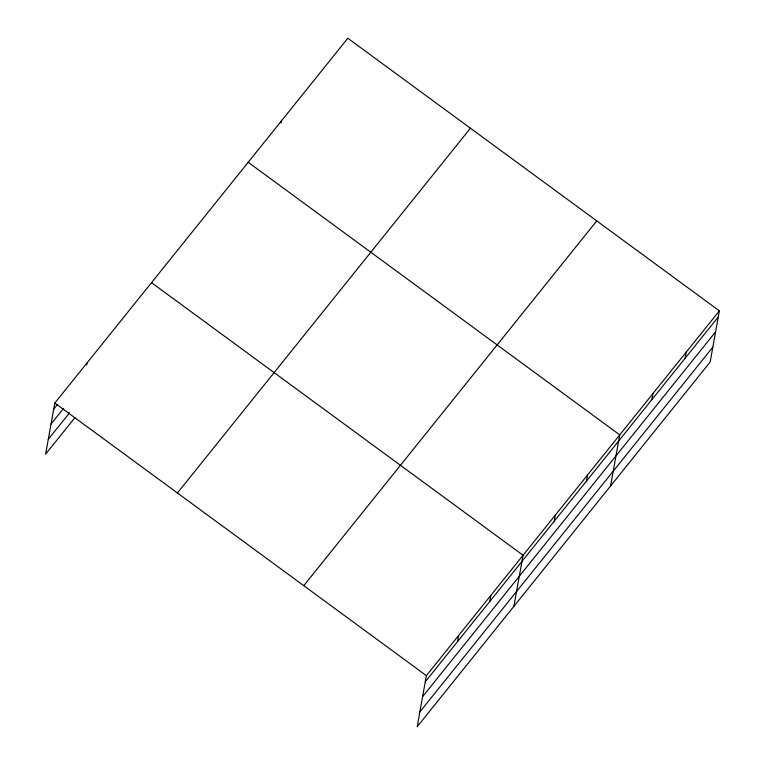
<?xml version="1.0" encoding="UTF-8"?>
<svg xmlns="http://www.w3.org/2000/svg" width="765" height="765" viewBox="0 0 765 765"><rect width="100%" height="100%" fill="white"/><g stroke="black" fill="none" stroke-linecap="round" stroke-linejoin="round"><path stroke-width="1.15" d="M719.377 310.858L426.382 675.638L417.183 726.75L710.178 361.969L719.377 310.858L347.817 38.25L54.822 403.031L45.623 454.142L74.922 417.661M86.684 364.953L87.047 362.906M281.032 122.983L281.405 120.937M457.508 641.653L458.608 635.514M489.734 601.529L490.843 595.39M513.87 606.377L523.069 555.256L151.508 282.648M554.195 521.281L555.294 515.132M586.42 481.147L587.53 475.008M610.566 485.995L619.755 434.883L248.195 162.276M651.856 399.684L652.966 393.545M685.067 358.345L686.167 352.196M53.713 409.17L57.375 404.609M51.045 424.011L63.495 408.51M48.291 439.301L69.538 412.851M177.432 492.985L470.427 128.214M303.762 585.674L596.757 220.894M425.273 681.778L718.268 316.997M422.605 696.619L715.6 331.838M419.851 711.909L712.846 347.128M54.822 403.031L426.382 675.638"/></g></svg>
